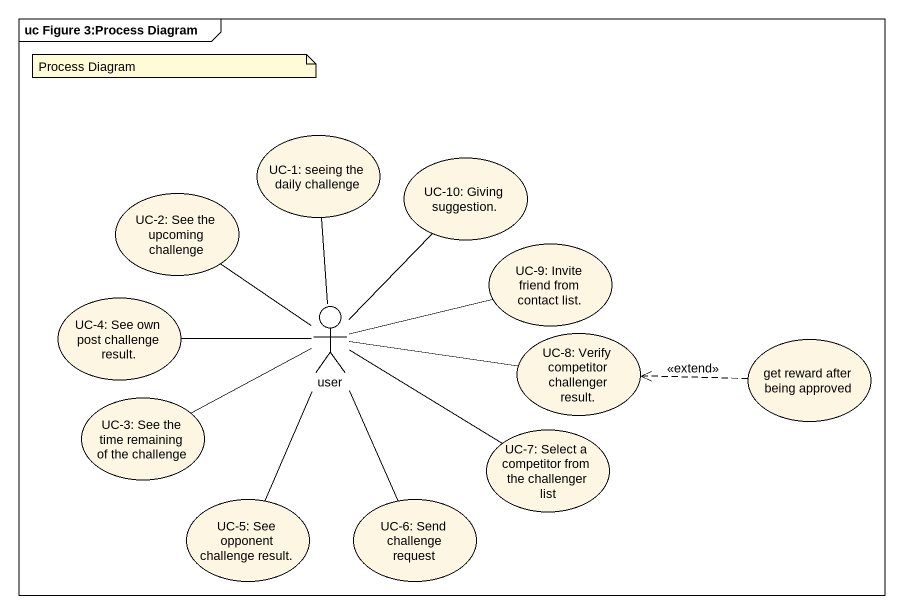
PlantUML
@startuml
mainframe uc Figure 3:Process Diagram
usecase "UC-1: seeing the daily challenge" as UC_1_seeing_the_daily
usecase "UC-10: Giving suggestion." as UC_10_Giving_suggestion
usecase "UC-2: See the upcoming challenge" as UC_2_See_the_upcoming
usecase "UC-9: Invite friend from contact list." as UC_9_Invite_friend_from
usecase "UC-4: See own post challenge result." as UC_4_See_own_post_challenge
actor user
usecase "UC-8: Verify competitor challenger result." as UC_8_Verify_competitor
usecase "get reward after being approved" as get_reward_after_being
usecase "UC-3: See the time remaining of the challenge" as UC_3_See_the_time_remaining
usecase "UC-7: Select a competitor from the challenger list" as UC_7_Select_a_competitor
usecase "UC-5: See opponent challenge result." as UC_5_See_opponent_challenge
usecase "UC-6: Send challenge request" as UC_6_Send_challenge_request
user -up- UC_1_seeing_the_daily
user -up- UC_10_Giving_suggestion
user -up- UC_2_See_the_upcoming
user -right- UC_9_Invite_friend_from
user -left- UC_4_See_own_post_challenge
user -right- UC_8_Verify_competitor
user -left- UC_3_See_the_time_remaining
user -right- UC_7_Select_a_competitor
user -- UC_5_See_opponent_challenge
user -- UC_6_Send_challenge_request
get_reward_after_being .left.> UC_8_Verify_competitor : <<extend>>
note as N1
  Process Diagram
end note
@enduml
